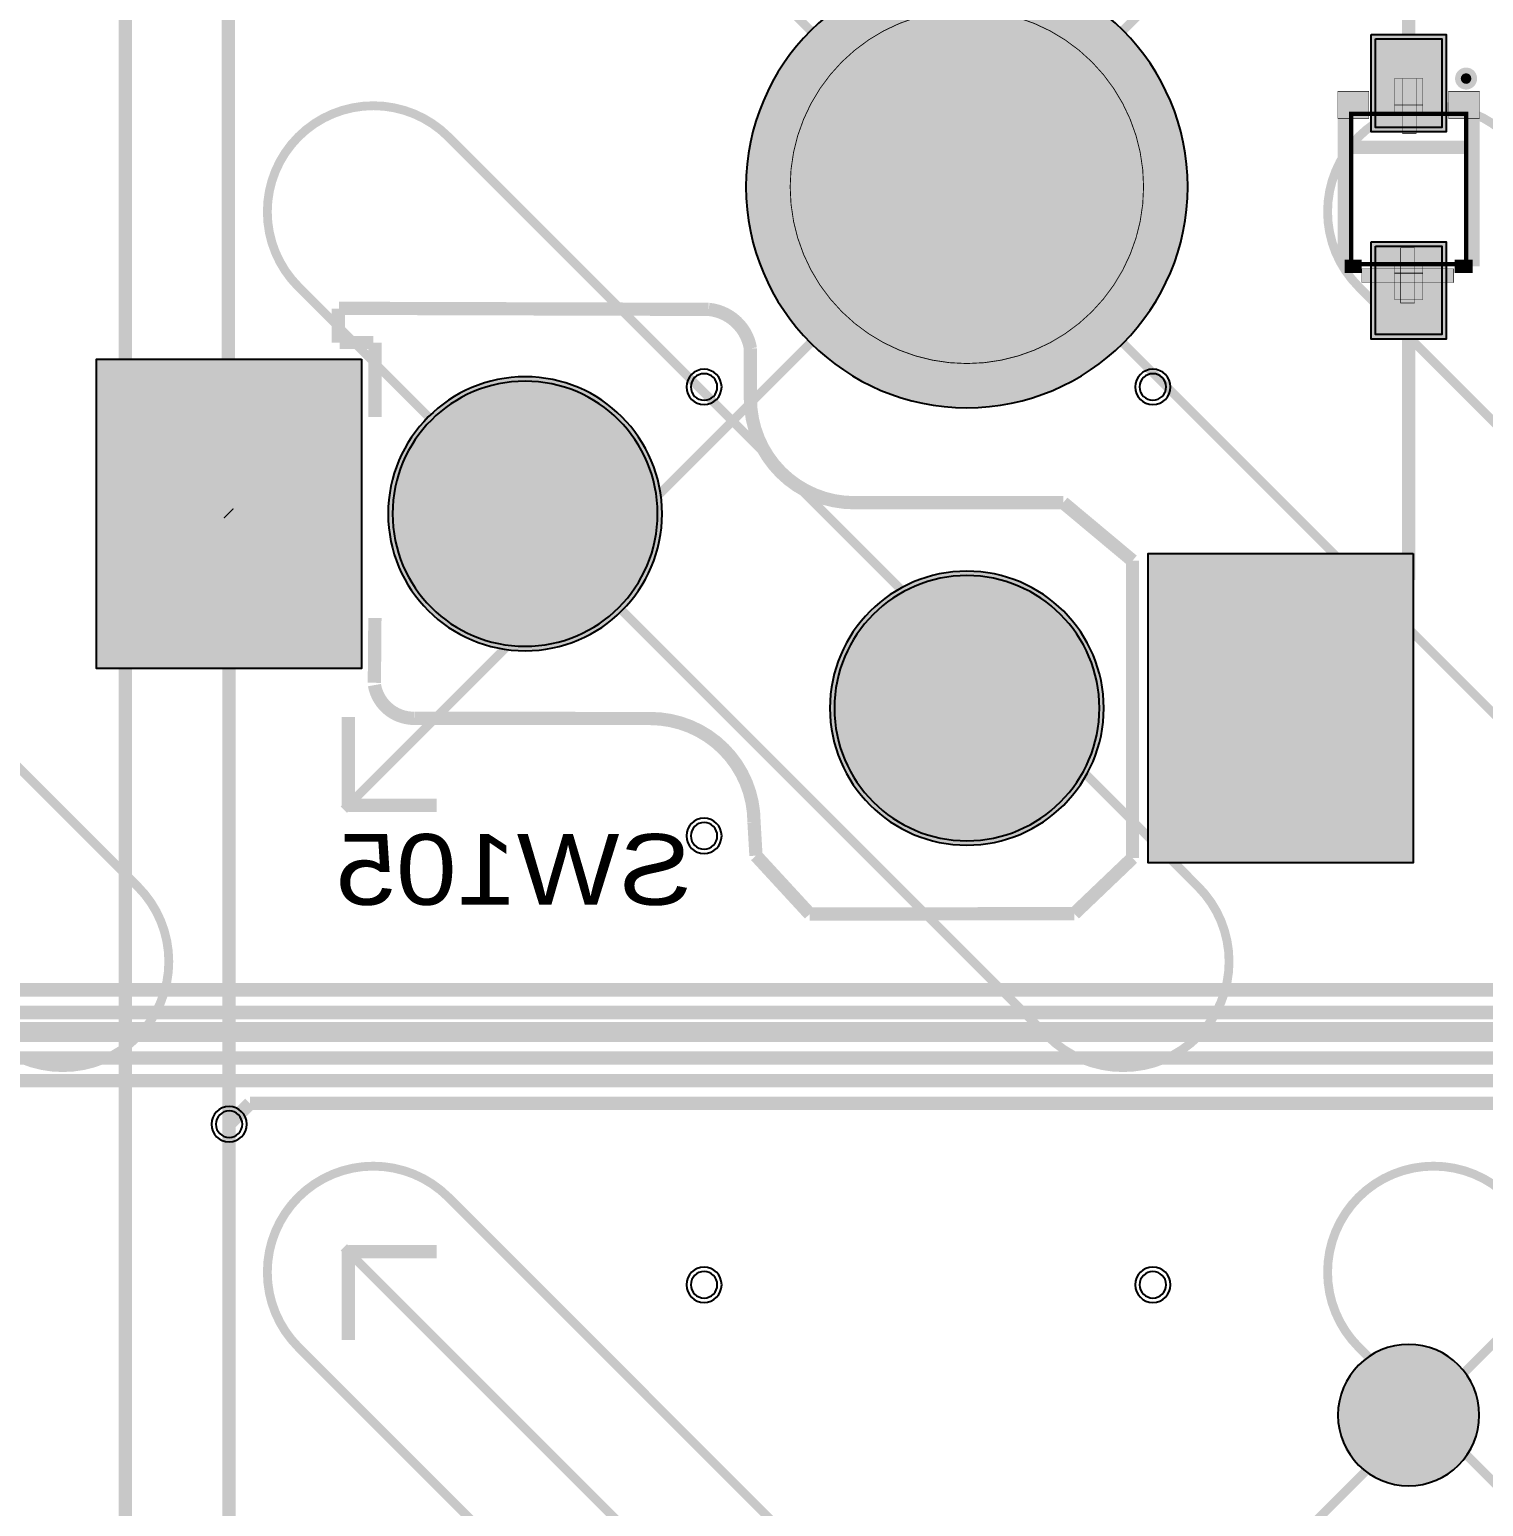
# Model space of a CAD drawing. Header units: millimetres. Extents: x -3 to 238, y -92 to 6.
# Drawn here: x 94.17 to 110.62, y -53.51 to -36.8 of the extents above; entities that cross this region are included whole.
import ezdxf
from ezdxf.enums import TextEntityAlignment as Align

# ---------------------------------------------------------------- set-up
doc = ezdxf.new("R2010")
doc.units = ezdxf.units.MM
doc.header["$MEASUREMENT"] = 0
for name, color, linetype, true_color in [('Bottom-Layer', 7, 'Continuous', 0x0000ff), ('Bottom-Paste-Mask-Layer', 7, 'Continuous', 0x800000), ('Bottom-Silkscreen-Layer', 7, 'Continuous', 0x66cc33), ('Bottom-Solder-Mask-Layer', 7, 'Continuous', 0xaa00ff), ('Component-Marking-Layer', 7, 'Continuous', 0x66ffcc), ('Component-Shape-Layer', 7, 'Continuous', 0x00cccc), ('Document-Layer', 7, 'Continuous', 0xffffff), ('F.Adhes', 7, 'Continuous', 0x9069e9), ('Hole-Layer', 7, 'Continuous', 0x222222), ('Multi-Layer', 7, 'Continuous', 0xc0c0c0), ('Pin-Floating-Layer', 7, 'Continuous', 0xff99ff), ('Pin-Soldering-Layer', 7, 'Continuous', 0xcc9999), ('Top-Layer', 7, 'Continuous', 0xff0000), ('Top-Paste-Mask-Layer', 7, 'Continuous', 0x808080), ('Top-Solder-Mask-Layer', 7, 'Continuous', 0x800080)]:
    doc.layers.add(name, color=color, linetype=linetype, true_color=true_color)
doc.styles.get("Standard").update_dxf_attribs({"font": 'arial.ttf'})

msp = doc.modelspace()

# ---------------------------------------------------------------- hatches: boundary and pattern name
at = {"layer": 'Bottom-Layer'}
for points in [[(102.275, -38.575, 1), (107.275, -38.575, 1)], [(109.4, -36.902), (110.15, -36.902), (110.15, -37.902), (109.4, -37.902)], [(109.4, -39.248), (110.15, -39.248), (110.15, -40.248), (109.4, -40.248)], [(97.925, -40.525), (97.925, -44.025), (94.925, -44.025), (94.925, -40.525)], [(98.225, -42.275, 1), (101.325, -42.275, 1)], [(109.825, -42.725), (109.825, -46.225), (106.825, -46.225), (106.825, -42.725)], [(103.225, -44.475, 1), (106.325, -44.475, 1)], [(108.975, -52.475, 1), (110.575, -52.475, 1)]]:
    msp.add_hatch(color=256, dxfattribs=at).paths.add_polyline_path(points)
at = {"layer": 'Bottom-Paste-Mask-Layer'}
for points in [[(102.275, -38.575, 1), (107.275, -38.575, 1)], [(109.4, -36.902), (110.15, -36.902), (110.15, -37.902), (109.4, -37.902)], [(109.4, -39.248), (110.15, -39.248), (110.15, -40.248), (109.4, -40.248)], [(97.925, -40.525), (97.925, -44.025), (94.925, -44.025), (94.925, -40.525)], [(98.225, -42.275, 1), (101.325, -42.275, 1)], [(109.825, -42.725), (109.825, -46.225), (106.825, -46.225), (106.825, -42.725)], [(103.225, -44.475, 1), (106.325, -44.475, 1)], [(108.975, -52.475, 1), (110.575, -52.475, 1)]]:
    msp.add_hatch(color=256, dxfattribs=at).paths.add_polyline_path(points)
at = {"layer": 'Bottom-Silkscreen-Layer'}
for points in [[(108.973, -37.8), (109.325, -37.8), (109.325, -37.495), (108.973, -37.495)], [(108.973, -37.8), (109.325, -37.8), (109.325, -37.495), (108.973, -37.495)], [(110.578, -37.8), (110.225, -37.8), (110.225, -37.495), (110.578, -37.495)], [(110.578, -37.8), (110.225, -37.8), (110.225, -37.495), (110.578, -37.495)]]:
    msp.add_hatch(color=256, dxfattribs=at).paths.add_polyline_path(points)
at = {"layer": 'Bottom-Solder-Mask-Layer'}
for points in [[(102.275, -38.575, 1), (107.275, -38.575, 1)], [(109.349, -36.851), (110.201, -36.851), (110.201, -37.953), (109.349, -37.953)], [(109.349, -39.197), (110.201, -39.197), (110.201, -40.299), (109.349, -40.299)], [(97.925, -40.525), (97.925, -44.025), (94.925, -44.025), (94.925, -40.525)], [(98.225, -42.275, 1), (101.325, -42.275, 1)], [(109.825, -42.725), (109.825, -46.225), (106.825, -46.225), (106.825, -42.725)], [(103.225, -44.475, 1), (106.325, -44.475, 1)], [(108.975, -52.475, 1), (110.575, -52.475, 1)]]:
    msp.add_hatch(color=256, dxfattribs=at).paths.add_polyline_path(points)
at = {"layer": 'Component-Marking-Layer'}
msp.add_hatch(color=256, dxfattribs=at).paths.add_polyline_path([(110.365, -37.35, 1), (110.485, -37.35, 1)])
msp.add_hatch(color=256, dxfattribs=at).paths.add_polyline_path([(110.365, -37.35, 1), (110.485, -37.35, 1)])
at = {"layer": 'Document-Layer'}
for points in [[(109.705, -37.35), (109.861, -37.35), (109.861, -37.974), (109.705, -37.974)], [(109.705, -37.35), (109.861, -37.35), (109.861, -37.974), (109.705, -37.974)], [(109.685, -39.89), (109.841, -39.89), (109.841, -39.266), (109.685, -39.266)], [(109.685, -39.89), (109.841, -39.89), (109.841, -39.266), (109.685, -39.266)], [(109.245, -39.658), (110.285, -39.658), (110.285, -39.502), (109.245, -39.502)], [(109.245, -39.658), (110.285, -39.658), (110.285, -39.502), (109.245, -39.502)]]:
    msp.add_hatch(color=256, dxfattribs=at).paths.add_polyline_path(points)
at = {"layer": 'Hole-Layer'}
for points in [[(102.275, -38.575, 1), (107.275, -38.575, 1)], [(98.275, -42.275, 1), (101.275, -42.275, 1)], [(103.275, -44.475, 1), (106.275, -44.475, 1)], [(108.975, -52.475, 1), (110.575, -52.475, 1)]]:
    msp.add_hatch(color=256, dxfattribs=at).paths.add_polyline_path(points)
at = {"layer": 'Multi-Layer'}
for points in [[(102.275, -38.575, 1), (107.275, -38.575, 1)], [(102.275, -38.575, 1), (107.275, -38.575, 1)], [(102.275, -38.575, 1), (107.275, -38.575, 1)], [(98.225, -42.275, 1), (101.325, -42.275, 1)], [(98.225, -42.275, 1), (101.325, -42.275, 1)], [(98.225, -42.275, 1), (101.325, -42.275, 1)], [(103.225, -44.475, 1), (106.325, -44.475, 1)], [(103.225, -44.475, 1), (106.325, -44.475, 1)], [(103.225, -44.475, 1), (106.325, -44.475, 1)], [(108.975, -52.475, 1), (110.575, -52.475, 1)], [(108.975, -52.475, 1), (110.575, -52.475, 1)], [(108.975, -52.475, 1), (110.575, -52.475, 1)]]:
    msp.add_hatch(color=256, dxfattribs=at).paths.add_polyline_path(points)
at = {"layer": 'Pin-Floating-Layer'}
for points in [[(109.615, -37.76), (109.935, -37.76), (109.935, -37.64), (109.615, -37.64)], [(109.615, -37.76), (109.935, -37.76), (109.935, -37.64), (109.615, -37.64)], [(109.615, -39.56), (109.935, -39.56), (109.935, -39.44), (109.615, -39.44)], [(109.615, -39.56), (109.935, -39.56), (109.935, -39.44), (109.615, -39.44)]]:
    msp.add_hatch(color=256, dxfattribs=at).paths.add_polyline_path(points)
at = {"layer": 'Pin-Soldering-Layer'}
for points in [[(109.615, -37.65), (109.935, -37.65), (109.935, -37.35), (109.615, -37.35)], [(109.615, -37.65), (109.935, -37.65), (109.935, -37.35), (109.615, -37.35)], [(109.615, -39.85), (109.935, -39.85), (109.935, -39.55), (109.615, -39.55)], [(109.615, -39.85), (109.935, -39.85), (109.935, -39.55), (109.615, -39.55)]]:
    msp.add_hatch(color=256, dxfattribs=at).paths.add_polyline_path(points)
at = {"layer": 'Top-Layer'}
for points in [[(102.275, -38.575, 1), (107.275, -38.575, 1)], [(98.225, -42.275, 1), (101.325, -42.275, 1)], [(103.225, -44.475, 1), (106.325, -44.475, 1)], [(108.975, -52.475, 1), (110.575, -52.475, 1)]]:
    msp.add_hatch(color=256, dxfattribs=at).paths.add_polyline_path(points)
at = {"layer": 'Top-Paste-Mask-Layer'}
for points in [[(102.275, -38.575, 1), (107.275, -38.575, 1)], [(98.225, -42.275, 1), (101.325, -42.275, 1)], [(103.225, -44.475, 1), (106.325, -44.475, 1)], [(108.975, -52.475, 1), (110.575, -52.475, 1)]]:
    msp.add_hatch(color=256, dxfattribs=at).paths.add_polyline_path(points)
at = {"layer": 'Top-Solder-Mask-Layer'}
for points in [[(102.275, -38.575, 1), (107.275, -38.575, 1)], [(98.225, -42.275, 1), (101.325, -42.275, 1)], [(103.225, -44.475, 1), (106.325, -44.475, 1)], [(108.975, -52.475, 1), (110.575, -52.475, 1)]]:
    msp.add_hatch(color=256, dxfattribs=at).paths.add_polyline_path(points)

# ---------------------------------------------------------------- linework, layer by layer
at = {"layer": 'Bottom-Layer', "const_width": 0.152}
for points in [[(96.415, -34.069), (96.415, -42.265)], [(109.775, -37.402), (109.775, -36.539)], [(109.775, -39.748), (109.775, -43.025)], [(96.415, -42.265), (96.425, -42.275)], [(96.425, -49.183), (96.425, -42.275)], [(109.775, -43.025), (108.325, -44.475)], [(96.425, -61.325), (96.425, -49.183)]]:
    msp.add_lwpolyline(points, dxfattribs=at)
at = {"layer": 'Bottom-Layer'}
msp.add_lwpolyline([(102.275, -38.575, 1), (107.275, -38.575), (107.275, -38.575, 1), (102.275, -38.575)], format="xyb", dxfattribs=at)
for points in [[(109.4, -36.902), (110.15, -36.902), (110.15, -37.902), (109.4, -37.902)], [(109.4, -39.248), (110.15, -39.248), (110.15, -40.248), (109.4, -40.248)], [(97.925, -40.525), (97.925, -44.025), (94.925, -44.025), (94.925, -40.525)], [(109.825, -42.725), (109.825, -46.225), (106.825, -46.225), (106.825, -42.725)]]:
    msp.add_lwpolyline(points, close=True, dxfattribs=at)
for points in [[(98.225, -42.275, 1), (101.325, -42.275, 1)], [(103.225, -44.475, 1), (106.325, -44.475, 1)], [(108.975, -52.475, 1), (110.575, -52.475, 1)]]:
    msp.add_lwpolyline(points, format="xyb", close=True, dxfattribs=at)
at = {"layer": 'Bottom-Paste-Mask-Layer'}
msp.add_lwpolyline([(102.275, -38.575, 1), (107.275, -38.575), (107.275, -38.575, 1), (102.275, -38.575)], format="xyb", dxfattribs=at)
for points in [[(109.4, -36.902), (110.15, -36.902), (110.15, -37.902), (109.4, -37.902)], [(109.4, -39.248), (110.15, -39.248), (110.15, -40.248), (109.4, -40.248)], [(97.925, -40.525), (97.925, -44.025), (94.925, -44.025), (94.925, -40.525)], [(109.825, -42.725), (109.825, -46.225), (106.825, -46.225), (106.825, -42.725)]]:
    msp.add_lwpolyline(points, close=True, dxfattribs=at)
for points in [[(98.225, -42.275, 1), (101.325, -42.275, 1)], [(103.225, -44.475, 1), (106.325, -44.475, 1)], [(108.975, -52.475, 1), (110.575, -52.475, 1)]]:
    msp.add_lwpolyline(points, format="xyb", close=True, dxfattribs=at)
at = {"layer": 'Bottom-Silkscreen-Layer', "const_width": 0.00508}
for points in [[(108.973, -37.8), (109.325, -37.8), (109.325, -37.495), (108.973, -37.495)], [(108.973, -37.8), (109.325, -37.8), (109.325, -37.495), (108.973, -37.495)], [(110.578, -37.8), (110.225, -37.8), (110.225, -37.495), (110.578, -37.495)], [(110.578, -37.8), (110.225, -37.8), (110.225, -37.495), (110.578, -37.495)]]:
    msp.add_lwpolyline(points, close=True, dxfattribs=at)
at = {"layer": 'Bottom-Silkscreen-Layer'}
for points, const_width in [([(109.049, -37.724), (109.049, -39.476)], 0.152), ([(109.049, -37.724), (109.049, -39.476)], 0.152), ([(110.501, -37.724), (110.501, -39.476)], 0.152), ([(110.501, -37.724), (110.501, -39.476)], 0.152), ([(109.049, -38.128), (110.501, -38.128)], 0.152), ([(109.049, -38.128), (110.501, -38.128)], 0.152), ([(109.049, -39.476), (109.245, -39.476)], 0.152), ([(109.049, -39.476), (109.245, -39.476)], 0.152), ([(110.501, -39.476), (110.295, -39.476)], 0.152), ([(110.501, -39.476), (110.295, -39.476)], 0.152), ([(97.66, -40.337), (97.66, -39.954)], 0.15), ([(97.66, -40.337), (97.66, -39.954)], 0.15), ([(101.854, -39.962), (97.667, -39.95)], 0.15), ([(101.854, -39.962), (97.667, -39.95)], 0.15), ([(98.059, -40.337), (97.677, -40.337)], 0.15), ([(98.059, -40.337), (97.677, -40.337)], 0.15), ([(98.075, -40.337), (98.075, -41.181)], 0.15), ([(98.075, -40.337), (98.075, -41.181)], 0.15), ([(102.325, -40.404), (102.325, -40.975)], 0.15), ([(102.325, -40.404), (102.325, -40.975)], 0.15), ([(105.865, -42.15), (103.5, -42.15)], 0.15), ([(105.865, -42.15), (103.5, -42.15)], 0.15), ([(106.65, -42.806), (105.865, -42.15)], 0.15), ([(106.65, -42.806), (105.865, -42.15)], 0.15), ([(106.65, -42.806), (106.65, -46.171)], 0.15), ([(106.65, -42.806), (106.65, -46.171)], 0.15), ([(98.075, -43.455), (98.069, -44.188)], 0.15), ([(98.075, -43.455), (98.069, -44.188)], 0.15), ([(101.191, -44.592), (98.527, -44.59)], 0.15), ([(101.191, -44.592), (98.527, -44.59)], 0.15), ([(102.366, -45.767), (102.388, -46.144)], 0.15), ([(102.366, -45.767), (102.388, -46.144)], 0.15), ([(102.388, -46.144), (102.997, -46.805)], 0.15), ([(102.388, -46.144), (102.997, -46.805)], 0.15), ([(105.991, -46.8), (106.65, -46.171)], 0.15), ([(105.991, -46.8), (106.65, -46.171)], 0.15), ([(105.991, -46.8), (102.997, -46.805)], 0.15), ([(105.991, -46.8), (102.997, -46.805)], 0.15)]:
    msp.add_lwpolyline(points, dxfattribs=dict(at, const_width=const_width))
at = {"layer": 'Bottom-Silkscreen-Layer', "const_width": 0.15}
for points in [[(101.854, -39.962, -0.338), (102.325, -40.404)], [(101.854, -39.962, -0.338), (102.325, -40.404)], [(103.5, -42.15, -0.414), (102.325, -40.975)], [(103.5, -42.15, -0.414), (102.325, -40.975)], [(98.527, -44.59, -0.369), (98.07, -44.214)], [(98.527, -44.59, -0.369), (98.07, -44.214)], [(101.191, -44.592, -0.414), (102.366, -45.767)], [(101.191, -44.592, -0.414), (102.366, -45.767)]]:
    msp.add_lwpolyline(points, format="xyb", dxfattribs=at)
at = {"layer": 'Bottom-Solder-Mask-Layer'}
msp.add_lwpolyline([(102.275, -38.575, 1), (107.275, -38.575), (107.275, -38.575, 1), (102.275, -38.575)], format="xyb", dxfattribs=at)
for points in [[(109.349, -36.851), (110.201, -36.851), (110.201, -37.953), (109.349, -37.953)], [(109.349, -39.197), (110.201, -39.197), (110.201, -40.299), (109.349, -40.299)], [(97.925, -40.525), (97.925, -44.025), (94.925, -44.025), (94.925, -40.525)], [(109.825, -42.725), (109.825, -46.225), (106.825, -46.225), (106.825, -42.725)]]:
    msp.add_lwpolyline(points, close=True, dxfattribs=at)
for points in [[(98.225, -42.275, 1), (101.325, -42.275, 1)], [(103.225, -44.475, 1), (106.325, -44.475, 1)], [(108.975, -52.475, 1), (110.575, -52.475, 1)]]:
    msp.add_lwpolyline(points, format="xyb", close=True, dxfattribs=at)
at = {"layer": 'Component-Marking-Layer', "const_width": 0.129}
msp.add_lwpolyline([(110.365, -37.35, 1), (110.485, -37.35), (110.485, -37.35, 1), (110.365, -37.35)], format="xyb", dxfattribs=at)
msp.add_lwpolyline([(110.365, -37.35, 1), (110.485, -37.35), (110.485, -37.35, 1), (110.365, -37.35)], format="xyb", dxfattribs=at)
at = {"layer": 'Component-Shape-Layer', "const_width": 0.0508}
msp.add_lwpolyline([(109.125, -39.45), (110.425, -39.45), (110.425, -37.75), (109.125, -37.75)], close=True, dxfattribs=at)
msp.add_lwpolyline([(109.125, -39.45), (110.425, -39.45), (110.425, -37.75), (109.125, -37.75)], close=True, dxfattribs=at)
at = {"layer": 'Document-Layer'}
for points, const_width in [([(95.25, -29.05), (95.25, -48.1)], 0.15), ([(95.25, -48.1), (95.25, -29.05)], 0.15), ([(95.25, -29.05), (95.25, -48.1)], 0.15), ([(95.25, -48.1), (95.25, -29.05)], 0.15), ([(97.723, -45.624), (111.824, -31.524)], 0.1), ([(97.723, -31.524), (111.824, -45.624)], 0.1), ([(97.775, -44.575), (97.775, -45.575)], 0.15), ([(97.775, -44.575), (97.775, -45.575)], 0.15), ([(97.775, -45.575), (98.775, -45.575)], 0.15), ([(97.775, -45.575), (98.775, -45.575)], 0.15), ([(95.25, -48.1), (76.2, -48.1)], 0.15), ([(76.2, -48.1), (95.25, -48.1)], 0.15), ([(95.25, -48.1), (76.2, -48.1)], 0.15), ([(76.2, -48.1), (95.25, -48.1)], 0.15), ([(114.3, -48.1), (95.25, -48.1)], 0.15), ([(95.25, -48.1), (95.25, -67.15)], 0.15), ([(95.25, -48.1), (114.3, -48.1)], 0.15), ([(95.25, -67.15), (95.25, -48.1)], 0.15), ([(114.3, -48.1), (95.25, -48.1)], 0.15), ([(95.25, -48.1), (95.25, -67.15)], 0.15), ([(95.25, -48.1), (114.3, -48.1)], 0.15), ([(95.25, -67.15), (95.25, -48.1)], 0.15), ([(97.723, -50.575), (111.824, -64.674)], 0.1), ([(97.723, -64.674), (111.824, -50.575)], 0.1), ([(97.775, -50.625), (98.775, -50.625)], 0.15), ([(97.775, -51.625), (97.775, -50.625)], 0.15), ([(97.775, -50.625), (98.775, -50.625)], 0.15), ([(97.775, -51.625), (97.775, -50.625)], 0.15)]:
    msp.add_lwpolyline(points, dxfattribs=dict(at, const_width=const_width))
at = {"layer": 'Document-Layer', "const_width": 0.01}
msp.add_lwpolyline([(102.775, -38.575, 1), (106.775, -38.575), (106.775, -38.575, 1), (102.775, -38.575)], format="xyb", dxfattribs=at)
msp.add_lwpolyline([(102.775, -38.575, 1), (106.775, -38.575), (106.775, -38.575, 1), (102.775, -38.575)], format="xyb", dxfattribs=at)
at = {"layer": 'Document-Layer', "const_width": 0.00508}
for points in [[(109.705, -37.35), (109.861, -37.35), (109.861, -37.974), (109.705, -37.974)], [(109.705, -37.35), (109.861, -37.35), (109.861, -37.974), (109.705, -37.974)], [(109.685, -39.89), (109.841, -39.89), (109.841, -39.266), (109.685, -39.266)], [(109.685, -39.89), (109.841, -39.89), (109.841, -39.266), (109.685, -39.266)], [(109.245, -39.658), (110.285, -39.658), (110.285, -39.502), (109.245, -39.502)], [(109.245, -39.658), (110.285, -39.658), (110.285, -39.502), (109.245, -39.502)]]:
    msp.add_lwpolyline(points, close=True, dxfattribs=at)
at = {"layer": 'Document-Layer', "const_width": 0.1}
for points in [[(95.391, -46.494), (86.906, -38.009, 1), (85.209, -39.706), (93.694, -48.191, 1)], [(98.906, -38.009, 1), (97.209, -39.706), (105.694, -48.191, 1), (107.391, -46.494)], [(117.694, -48.191, 1), (119.391, -46.494), (110.906, -38.009, 1), (109.209, -39.706), (114.099, -44.596, 0.161), (114.771, -44.934, -0.331), (117.466, -47.642, 0.126)], [(107.391, -58.494), (98.906, -50.009, 1), (97.209, -51.706), (105.694, -60.191, 1)], [(110.906, -50.009, 1), (109.209, -51.706), (117.694, -60.191, 1), (119.391, -58.494)]]:
    msp.add_lwpolyline(points, format="xyb", close=True, dxfattribs=at)
at = {"layer": 'F.Adhes', "const_width": 0.15}
for points in [[(97.775, -44.575), (97.775, -45.575)], [(97.775, -45.575), (97.775, -44.575)], [(97.775, -44.575), (97.775, -45.575)], [(97.775, -45.575), (97.775, -44.575)], [(97.775, -45.575), (98.775, -45.575)], [(98.775, -45.575), (97.775, -45.575)], [(97.775, -45.575), (98.775, -45.575)], [(98.775, -45.575), (97.775, -45.575)]]:
    msp.add_lwpolyline(points, dxfattribs=at)
at = {"layer": 'Hole-Layer'}
msp.add_lwpolyline([(102.275, -38.575, 1), (107.275, -38.575), (107.275, -38.575, 1), (102.275, -38.575)], format="xyb", dxfattribs=at)
for points in [[(98.275, -42.275, 1), (101.275, -42.275, 1)], [(101.65, -40.84, 1), (101.95, -40.84, 1)], [(106.73, -40.84, 1), (107.03, -40.84, 1)], [(103.275, -44.475, 1), (106.275, -44.475, 1)], [(101.65, -45.92, 1), (101.95, -45.92, 1)], [(96.275, -49.183, 1), (96.575, -49.183, 1)], [(101.65, -51, 1), (101.95, -51, 1)], [(106.73, -51, 1), (107.03, -51, 1)], [(108.975, -52.475, 1), (110.575, -52.475, 1)]]:
    msp.add_lwpolyline(points, format="xyb", close=True, dxfattribs=at)
at = {"layer": 'Multi-Layer'}
for points in [[(102.275, -38.575, 1), (107.275, -38.575), (107.275, -38.575, 1), (102.275, -38.575)], [(102.275, -38.575, 1), (107.275, -38.575), (107.275, -38.575, 1), (102.275, -38.575)], [(102.275, -38.575, 1), (107.275, -38.575), (107.275, -38.575, 1), (102.275, -38.575)], [(101.6, -40.84, 1), (102, -40.84), (102, -40.84, 1), (101.6, -40.84)], [(106.68, -40.84, 1), (107.08, -40.84), (107.08, -40.84, 1), (106.68, -40.84)], [(101.6, -45.92, 1), (102, -45.92), (102, -45.92, 1), (101.6, -45.92)], [(96.225, -49.183, 1), (96.625, -49.183), (96.625, -49.183, 1), (96.225, -49.183)], [(101.6, -51, 1), (102, -51), (102, -51, 1), (101.6, -51)], [(106.68, -51, 1), (107.08, -51), (107.08, -51, 1), (106.68, -51)]]:
    msp.add_lwpolyline(points, format="xyb", dxfattribs=at)
for points in [[(98.225, -42.275, 1), (101.325, -42.275, 1)], [(98.225, -42.275, 1), (101.325, -42.275, 1)], [(98.225, -42.275, 1), (101.325, -42.275, 1)], [(103.225, -44.475, 1), (106.325, -44.475, 1)], [(103.225, -44.475, 1), (106.325, -44.475, 1)], [(103.225, -44.475, 1), (106.325, -44.475, 1)], [(108.975, -52.475, 1), (110.575, -52.475, 1)], [(108.975, -52.475, 1), (110.575, -52.475, 1)], [(108.975, -52.475, 1), (110.575, -52.475, 1)]]:
    msp.add_lwpolyline(points, format="xyb", close=True, dxfattribs=at)
at = {"layer": 'Pin-Floating-Layer', "const_width": 0.00508}
for points in [[(109.615, -37.76), (109.935, -37.76), (109.935, -37.64), (109.615, -37.64)], [(109.615, -37.76), (109.935, -37.76), (109.935, -37.64), (109.615, -37.64)], [(109.615, -39.56), (109.935, -39.56), (109.935, -39.44), (109.615, -39.44)], [(109.615, -39.56), (109.935, -39.56), (109.935, -39.44), (109.615, -39.44)]]:
    msp.add_lwpolyline(points, close=True, dxfattribs=at)
at = {"layer": 'Pin-Soldering-Layer', "const_width": 0.00508}
for points in [[(109.615, -37.65), (109.935, -37.65), (109.935, -37.35), (109.615, -37.35)], [(109.615, -37.65), (109.935, -37.65), (109.935, -37.35), (109.615, -37.35)], [(109.615, -39.85), (109.935, -39.85), (109.935, -39.55), (109.615, -39.55)], [(109.615, -39.85), (109.935, -39.85), (109.935, -39.55), (109.615, -39.55)]]:
    msp.add_lwpolyline(points, close=True, dxfattribs=at)
at = {"layer": 'Top-Layer'}
msp.add_lwpolyline([(102.275, -38.575, 1), (107.275, -38.575), (107.275, -38.575, 1), (102.275, -38.575)], format="xyb", dxfattribs=at)
for points in [[(98.225, -42.275, 1), (101.325, -42.275, 1)], [(103.225, -44.475, 1), (106.325, -44.475, 1)], [(108.975, -52.475, 1), (110.575, -52.475, 1)]]:
    msp.add_lwpolyline(points, format="xyb", close=True, dxfattribs=at)
at = {"layer": 'Top-Layer', "const_width": 0.152}
for points in [[(111.501, -47.662), (1.53, -47.662)], [(20.454, -47.919), (111.731, -47.919)], [(110.81, -48.176), (39.539, -48.176)], [(110.773, -48.433), (58.554, -48.433)], [(110.754, -48.69), (77.606, -48.69)], [(96.661, -48.947), (96.425, -49.183)], [(110.739, -48.947), (96.661, -48.947)]]:
    msp.add_lwpolyline(points, dxfattribs=at)
at = {"layer": 'Top-Paste-Mask-Layer'}
msp.add_lwpolyline([(102.275, -38.575, 1), (107.275, -38.575), (107.275, -38.575, 1), (102.275, -38.575)], format="xyb", dxfattribs=at)
for points in [[(98.225, -42.275, 1), (101.325, -42.275, 1)], [(103.225, -44.475, 1), (106.325, -44.475, 1)], [(108.975, -52.475, 1), (110.575, -52.475, 1)]]:
    msp.add_lwpolyline(points, format="xyb", close=True, dxfattribs=at)
at = {"layer": 'Top-Solder-Mask-Layer'}
msp.add_lwpolyline([(102.275, -38.575, 1), (107.275, -38.575), (107.275, -38.575, 1), (102.275, -38.575)], format="xyb", dxfattribs=at)
for points in [[(98.225, -42.275, 1), (101.325, -42.275, 1)], [(103.225, -44.475, 1), (106.325, -44.475, 1)], [(108.975, -52.475, 1), (110.575, -52.475, 1)]]:
    msp.add_lwpolyline(points, format="xyb", close=True, dxfattribs=at)

# ---------------------------------------------------------------- texts
at = {"layer": 'Bottom-Silkscreen-Layer', "text_generation_flag": 2, "width": 1.1}
msp.add_text('SW105', height=0.8001, dxfattribs=at).set_placement((99.647, -46.3), align=Align.MIDDLE_CENTER)

doc.saveas('drawing.dxf')
